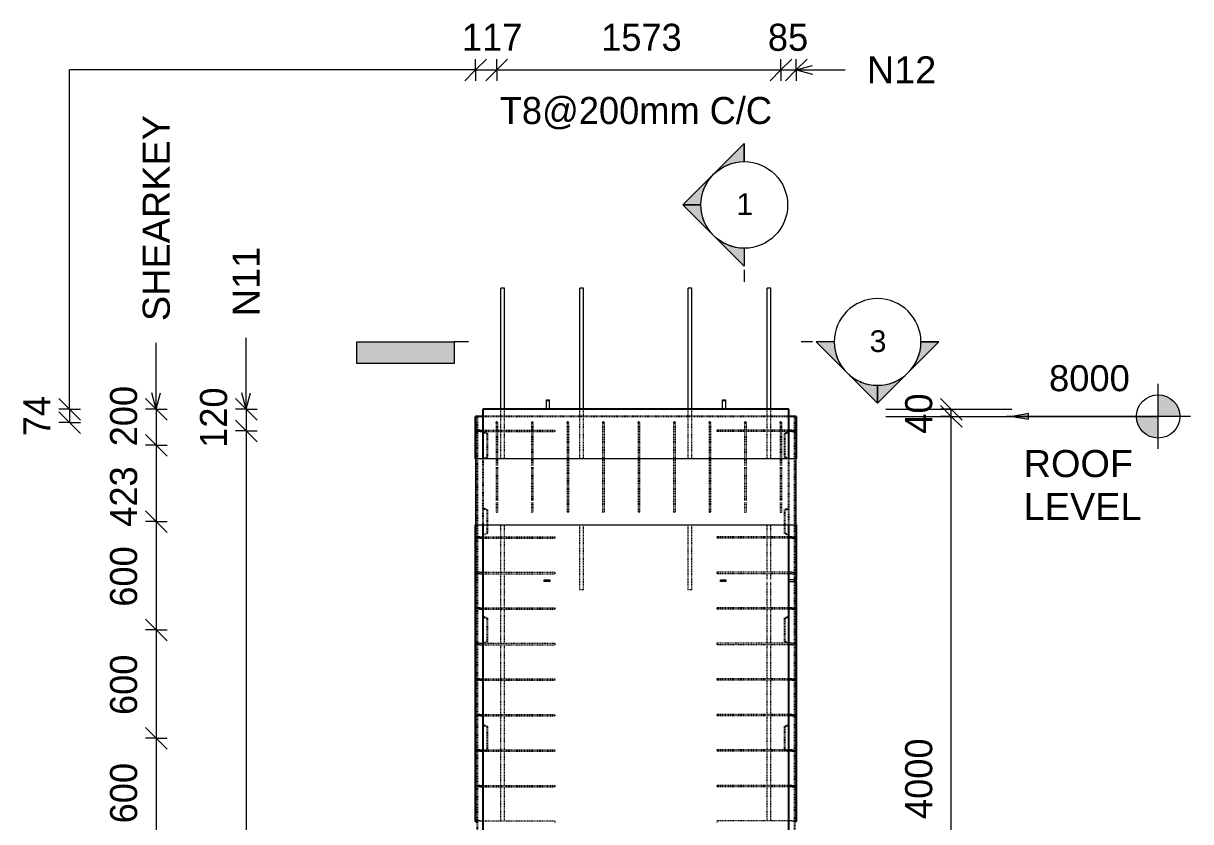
# Model space of a CAD drawing. Header units: millimetres. Extents: x -7053 to 9803, y -2516 to 13195.
# Drawn here: x -3211 to 3253, y 5415 to 9837 of the extents above; entities that cross this region are included whole.
import ezdxf

# ---------------------------------------------------------------- set-up
doc = ezdxf.new("R2010")
doc.units = ezdxf.units.MM
doc.linetypes.add('Dash', pattern=[6.36, 3.18, -3.18])
doc.linetypes.add('Overhead', pattern=[3.97, 2.38, -1.59])
for name, color, linetype, lineweight in [('A-ANNO-DIMS', 211, 'Continuous', 9), ('A-ANNO-DIMS-60', 211, 'Continuous', 9), ('A-DETL-MBND', 5, 'Continuous', 18), ('A-FLOR-OVHD', 1, 'Overhead', 18), ('A-GENM', 13, 'Continuous', 18), ('A-WALL', 113, 'Continuous', 25), ('A-WALL-HDLN', 110, 'Dash', 25), ('G-ANNO-DIMS', 111, 'Continuous', 9), ('G-ANNO-SYMB', 111, 'Continuous', 9), ('G-ANNO-TEXT', 231, 'Continuous', 9), ('S-BEAM', 12, 'Continuous', 18), ('S-RBAR', 171, 'Continuous', 18)]:
    doc.layers.add(name, color=color, linetype=linetype, lineweight=lineweight)
doc.styles.add('Arial', font='arial.ttf', dxfattribs={"height": 120})
doc.styles.add('Arial_1', font='arial.ttf', dxfattribs={"height": 150})
doc.styles.add('Arial_2', font='arial.ttf', dxfattribs={"height": 144})
doc.styles.add('Nirmala UI Semilight', font='NirmalaS.ttf', dxfattribs={"height": 150})
doc.dimstyles.new('Arrow_Filled_-_2_5_NI_UI', dxfattribs={"dimscale": 304.8, "dimtxt": 157.104592, "dimasz": 0.393701, "dimexe": 0.19685, "dimexo": 0.0625, "dimgap": 0.19685, "dimtad": 1, "dimdec": 4, "dimzin": 0, "dimdsep": 46, "dimtxsty": 'Nirmala UI Semilight', "dimblk1": 'OBLIQUE', "dimblk2": 'OBLIQUE', "dimsah": 1, "dimcen": 0.09, "dimazin": 0, "dimtfac": 1, "dimtdec": 4, "dimtix": 1, "dimtmove": 0, "dimatfit": 3, "dimfxl": 0.19685, "dimfxlon": 1, "dimtvp": 1, "dimtolj": 1, "dimtzin": 0, "dimarcsym": 2})
doc.dimstyles.new('Arrow_Filled_-_2_5_NI_UI_1', dxfattribs={"dimscale": 304.8, "dimtxt": 157.104592, "dimasz": 0.393701, "dimexe": 0.19685, "dimexo": 0.0625, "dimgap": 0.19685, "dimtad": 1, "dimdec": 4, "dimzin": 0, "dimdsep": 46, "dimtxsty": 'Nirmala UI Semilight', "dimblk1": 'OBLIQUE', "dimblk2": 'OBLIQUE', "dimsah": 1, "dimcen": 0.09, "dimazin": 0, "dimtfac": 1, "dimtdec": 4, "dimtix": 1, "dimtmove": 2, "dimatfit": 3, "dimfxl": 0.19685, "dimfxlon": 1, "dimtvp": 1, "dimtolj": 1, "dimtzin": 0, "dimarcsym": 2})

# ---------------------------------------------------------------- blocks, each defined once
blk = doc.blocks.new('RR spread anchor face based - RR-SA-2_5-150-1726819-Elevation Front')
at = {"layer": 'A-GENM'}
for p, q in [((-326.2, 6755), (-323.7, 6755)), ((-326.2, 6745), (-326.2, 6755)), ((-323.7, 6745), (-326.2, 6745)), ((-323.7, 6755), (-298.7, 6755)), ((-323.7, 6755), (-323.7, 6745)), ((-298.7, 6745), (-323.7, 6745)), ((-298.7, 6755), (-296.2, 6755)), ((-298.7, 6755), (-298.7, 6745)), ((-296.2, 6745), (-298.7, 6745)), ((-296.2, 6755), (-296.2, 6745))]:
    blk.add_line(p, q, dxfattribs=at)
blk = doc.blocks.new('RR spread anchor face based - RR-SA-4_0-320-1726835-Elevation Front')
at = {"layer": 'A-GENM'}
for p, q in [((1028.8, 6756), (1063.8, 6756)), ((1063.8, 6744), (1028.8, 6744)), ((1063.8, 6756), (1068.8, 6756)), ((1063.8, 6744), (1063.8, 6756)), ((1068.8, 6744), (1063.8, 6744)), ((1068.8, 6756), (1068.8, 6744))]:
    blk.add_line(p, q, dxfattribs=at)
blk = doc.blocks.new('RR spread anchor face based - RR-SA-7_5-260-1726841-Elevation Front')
at = {"layer": 'A-GENM'}
for p, q in [((-314.2, 7746.6), (-314.2, 7751.6)), ((-314.2, 7751.6), (-298.2, 7751.6)), ((-314.2, 7700), (-314.2, 7746.6)), ((-298.2, 7746.6), (-314.2, 7746.6)), ((-298.2, 7751.6), (-298.2, 7746.6)), ((-298.2, 7746.6), (-298.2, 7700))]:
    blk.add_line(p, q, dxfattribs=at)
blk = doc.blocks.new('Detail View - M_Section Head - Filled SHOP DWG-1002450-Elevation Front')
at = {"layer": 'G-ANNO-SYMB'}
h = blk.add_hatch(color=256, dxfattribs=at)
edge = h.paths.add_edge_path()
edge.add_line((1179.9, -387.6), (1279.3, -387.6))
edge.add_arc((1519.3, -387.6), 240, 180, 225)
edge.add_line((1349.6, -557.4), (1179.9, -387.6))
h = blk.add_hatch(color=256, dxfattribs=at)
edge = h.paths.add_edge_path()
edge.add_line((1858.7, -387.6), (1689, -557.4))
edge.add_arc((1519.3, -387.6), 240, 315, 360)
edge.add_line((1759.3, -387.6), (1858.7, -387.6))
h = blk.add_hatch(color=256, dxfattribs=at)
edge = h.paths.add_edge_path()
edge.add_line((1519.3, -727.1), (1349.6, -557.4))
edge.add_arc((1519.3, -387.6), 240, 225, 270)
edge.add_line((1519.3, -627.6), (1519.3, -727.1))
h = blk.add_hatch(color=256, dxfattribs=at)
edge = h.paths.add_edge_path()
edge.add_line((1519.3, -727.1), (1519.3, -627.6))
edge.add_arc((1519.3, -387.6), 240, 270, 315)
edge.add_line((1689, -557.4), (1519.3, -727.1))
for p, q in [((1519.3, -727.1), (1179.9, -387.6)), ((1279.3, -387.6), (1179.9, -387.6)), ((1179.9, -387.6), (1349.6, -557.4)), ((1279.3, -387.6), (1179.9, -387.6)), ((1519.3, -727.1), (1858.7, -387.6)), ((1689, -557.4), (1858.7, -387.6)), ((1759.3, -387.6), (1858.7, -387.6)), ((1858.7, -387.6), (1759.3, -387.6)), ((1349.6, -557.4), (1519.3, -727.1)), ((1519.3, -727.1), (1689, -557.4)), ((1519.3, -627.6), (1519.3, -727.1)), ((1519.3, -727.1), (1519.3, -627.6))]:
    blk.add_line(p, q, dxfattribs=at)
for start, end in [(360, 180), (180, 360), (180, 225), (315, 0), (225, 270), (270, 315)]:
    blk.add_arc((1519.3, -387.6), 240, start, end, dxfattribs=at)
blk = doc.blocks.new('DIMBLOCK1-Elevation Front')
at = {"layer": 'A-ANNO-DIMS-60'}
for p, q in [((-706.2, 9579.3), (-646.2, 9639.3)), ((-706.2, 9579.3), (-706.2, 9639.3)), ((-589.3, 9579.3), (-529.3, 9639.3)), ((-589.3, 9579.3), (-589.3, 9639.3)), ((-706.2, 9579.3), (-766.2, 9519.3)), ((-706.2, 9579.3), (-589.3, 9579.3)), ((-706.2, 9579.3), (-706.2, 9519.3)), ((-589.3, 9579.3), (-649.3, 9519.3)), ((-589.3, 9579.3), (-589.3, 9519.3))]:
    blk.add_line(p, q, dxfattribs=at)
at = {"layer": 'A-ANNO-DIMS-60', "color": 0, "insert": (-782, 9835), "char_height": 150, "width": 322.207, "attachment_point": 1, "line_spacing_factor": 1.142579, "style": 'Nirmala UI Semilight'}
blk.add_mtext('117', dxfattribs=at)
blk = doc.blocks.new('_Oblique')
at = {"color": 0, "linetype": 'ByBlock', "lineweight": -2}
blk.add_line((-0.5, -0.5), (0.5, 0.5), dxfattribs=at)
blk = doc.blocks.new('DIMBLOCK2-Elevation Front')
at = {"layer": 'A-ANNO-DIMS-60'}
for p, q in [((-589.3, 9579.3), (-529.3, 9639.3)), ((-589.3, 9579.3), (-589.3, 9639.3)), ((983.8, 9579.3), (1043.8, 9639.3)), ((983.8, 9579.3), (983.8, 9639.3)), ((-589.3, 9579.3), (-649.3, 9519.3)), ((-589.3, 9579.3), (983.8, 9579.3)), ((-589.3, 9579.3), (-589.3, 9519.3)), ((983.8, 9579.3), (923.8, 9519.3)), ((983.8, 9579.3), (983.8, 9519.3))]:
    blk.add_line(p, q, dxfattribs=at)
at = {"layer": 'A-ANNO-DIMS-60', "color": 0, "char_height": 150, "attachment_point": 1, "line_spacing_factor": 1.142579, "style": 'Nirmala UI Semilight'}
for s, insert, width in [('1573', (-11.2, 9835), 500.45), ('T8@200mm C/C', (-572.5, 9429.4), 1847.55)]:
    blk.add_mtext(s, dxfattribs=dict(at, insert=insert, width=width))
blk = doc.blocks.new('DIMBLOCK3-Elevation Front')
at = {"layer": 'A-ANNO-DIMS-60'}
for p, q in [((983.8, 9579.3), (1043.8, 9639.3)), ((983.8, 9579.3), (983.8, 9639.3)), ((1068.8, 9579.3), (1128.8, 9639.3)), ((1068.8, 9579.3), (1068.8, 9639.3)), ((983.8, 9579.3), (923.8, 9519.3)), ((983.8, 9579.3), (1068.8, 9579.3)), ((983.8, 9579.3), (983.8, 9519.3)), ((1068.8, 9579.3), (1008.8, 9519.3)), ((1068.8, 9579.3), (1068.8, 9519.3))]:
    blk.add_line(p, q, dxfattribs=at)
at = {"layer": 'A-ANNO-DIMS-60', "color": 0, "insert": (912, 9835), "char_height": 150, "width": 274.219, "attachment_point": 1, "line_spacing_factor": 1.142579, "style": 'Nirmala UI Semilight'}
blk.add_mtext('85', dxfattribs=at)
blk = doc.blocks.new('DIMBLOCK11-Elevation Front')
at = {"layer": 'A-ANNO-DIMS-60'}
for p, q in [((-2954.9, 7700), (-3014.9, 7760)), ((-2954.9, 7700), (-3014.9, 7700)), ((-2954.9, 7700), (-2954.9, 7626)), ((-2954.9, 7700), (-2894.9, 7640)), ((-2954.9, 7700), (-2894.9, 7700)), ((-2954.9, 7626), (-3014.9, 7686)), ((-2954.9, 7626), (-3014.9, 7626)), ((-2954.9, 7626), (-2894.9, 7566)), ((-2954.9, 7626), (-2894.9, 7626))]:
    blk.add_line(p, q, dxfattribs=at)
at = {"layer": 'A-ANNO-DIMS-60', "color": 0, "insert": (-3210.6, 7550.2), "char_height": 150, "width": 270.791, "attachment_point": 1, "rotation": 90, "line_spacing_factor": 1.142579, "style": 'Nirmala UI Semilight'}
blk.add_mtext('74', dxfattribs=at)
blk = doc.blocks.new('DIMBLOCK18-Elevation Front')
at = {"layer": 'A-ANNO-DIMS-60'}
for p, q in [((-1976.7, 7700), (-2036.7, 7760)), ((-1976.7, 7700), (-2036.7, 7700)), ((-1976.7, 7700), (-1976.7, 7580)), ((-1976.7, 7700), (-1916.7, 7640)), ((-1976.7, 7700), (-1916.7, 7700)), ((-1976.7, 7580), (-2036.7, 7640)), ((-1976.7, 7580), (-2036.7, 7580)), ((-1976.7, 7580), (-1916.7, 7520)), ((-1976.7, 7580), (-1916.7, 7580))]:
    blk.add_line(p, q, dxfattribs=at)
at = {"layer": 'A-ANNO-DIMS-60', "color": 0, "insert": (-2232.4, 7485.8), "char_height": 150, "width": 370.196, "attachment_point": 1, "rotation": 90, "line_spacing_factor": 1.142579, "style": 'Nirmala UI Semilight'}
blk.add_mtext('120', dxfattribs=at)
blk = doc.blocks.new('DIMBLOCK19-Elevation Front')
at = {"layer": 'A-ANNO-DIMS-60'}
for p, q in [((-1976.7, 7580), (-2036.7, 7640)), ((-1976.7, 7580), (-2036.7, 7580)), ((-1976.7, 7580), (-1976.7, -1275)), ((-1976.7, 7580), (-1916.7, 7520)), ((-1976.7, 7580), (-1916.7, 7580)), ((-1976.7, -1275), (-2036.7, -1215)), ((-1976.7, -1275), (-2036.7, -1275)), ((-1976.7, -1275), (-1916.7, -1335)), ((-1976.7, -1275), (-1916.7, -1275))]:
    blk.add_line(p, q, dxfattribs=at)
at = {"layer": 'A-ANNO-DIMS-60', "color": 0, "insert": (-2232.4, 2382.7), "char_height": 150, "width": 1847.55, "attachment_point": 1, "rotation": 90, "line_spacing_factor": 1.142579, "style": 'Nirmala UI Semilight'}
blk.add_mtext('T8@200mm C/C', dxfattribs=at)
blk = doc.blocks.new('DIMBLOCK21-Elevation Front')
at = {"layer": 'A-ANNO-DIMS-60'}
for p, q in [((-2474.9, 7700), (-2534.9, 7760)), ((-2474.9, 7700), (-2534.9, 7700)), ((-2474.9, 7700), (-2474.9, 7500)), ((-2474.9, 7700), (-2414.9, 7640)), ((-2474.9, 7700), (-2414.9, 7700)), ((-2474.9, 7500), (-2534.9, 7560)), ((-2474.9, 7500), (-2534.9, 7500)), ((-2474.9, 7500), (-2414.9, 7440)), ((-2474.9, 7500), (-2414.9, 7500))]:
    blk.add_line(p, q, dxfattribs=at)
at = {"layer": 'A-ANNO-DIMS-60', "color": 0, "insert": (-2730.6, 7494.4), "char_height": 150, "width": 411.328, "attachment_point": 1, "rotation": 90, "line_spacing_factor": 1.142579, "style": 'Nirmala UI Semilight'}
blk.add_mtext('200', dxfattribs=at)
blk = doc.blocks.new('DIMBLOCK22-Elevation Front')
at = {"layer": 'A-ANNO-DIMS-60'}
for p, q in [((-2474.9, 7500), (-2534.9, 7560)), ((-2474.9, 7500), (-2534.9, 7500)), ((-2474.9, 7500), (-2474.9, 7077.5)), ((-2474.9, 7500), (-2414.9, 7440)), ((-2474.9, 7500), (-2414.9, 7500)), ((-2474.9, 7077.5), (-2534.9, 7137.5)), ((-2474.9, 7077.5), (-2534.9, 7077.5)), ((-2474.9, 7077.5), (-2414.9, 7017.5)), ((-2474.9, 7077.5), (-2414.9, 7077.5))]:
    blk.add_line(p, q, dxfattribs=at)
at = {"layer": 'A-ANNO-DIMS-60', "color": 0, "insert": (-2730.6, 7048.9), "char_height": 150, "width": 414.756, "attachment_point": 1, "rotation": 90, "line_spacing_factor": 1.142579, "style": 'Nirmala UI Semilight'}
blk.add_mtext('423', dxfattribs=at)
blk = doc.blocks.new('DIMBLOCK23-Elevation Front')
at = {"layer": 'A-ANNO-DIMS-60'}
for p, q in [((-2474.9, 7077.5), (-2534.9, 7137.5)), ((-2474.9, 7077.5), (-2534.9, 7077.5)), ((-2474.9, 7077.5), (-2474.9, 6477.5)), ((-2474.9, 7077.5), (-2414.9, 7017.5)), ((-2474.9, 7077.5), (-2414.9, 7077.5)), ((-2474.9, 6477.5), (-2534.9, 6537.5)), ((-2474.9, 6477.5), (-2534.9, 6477.5)), ((-2474.9, 6477.5), (-2414.9, 6417.5)), ((-2474.9, 6477.5), (-2414.9, 6477.5))]:
    blk.add_line(p, q, dxfattribs=at)
at = {"layer": 'A-ANNO-DIMS-60', "color": 0, "insert": (-2730.6, 6606.1), "char_height": 150, "width": 411.328, "attachment_point": 1, "rotation": 90, "line_spacing_factor": 1.142579, "style": 'Nirmala UI Semilight'}
blk.add_mtext('600', dxfattribs=at)
blk = doc.blocks.new('DIMBLOCK24-Elevation Front')
at = {"layer": 'A-ANNO-DIMS-60'}
for p, q in [((-2474.9, 6477.5), (-2534.9, 6537.5)), ((-2474.9, 6477.5), (-2534.9, 6477.5)), ((-2474.9, 6477.5), (-2474.9, 5877.5)), ((-2474.9, 6477.5), (-2414.9, 6417.5)), ((-2474.9, 6477.5), (-2414.9, 6477.5)), ((-2474.9, 5877.5), (-2534.9, 5937.5)), ((-2474.9, 5877.5), (-2534.9, 5877.5)), ((-2474.9, 5877.5), (-2414.9, 5817.5)), ((-2474.9, 5877.5), (-2414.9, 5877.5))]:
    blk.add_line(p, q, dxfattribs=at)
at = {"layer": 'A-ANNO-DIMS-60', "color": 0, "insert": (-2730.6, 6006.1), "char_height": 150, "width": 411.328, "attachment_point": 1, "rotation": 90, "line_spacing_factor": 1.142579, "style": 'Nirmala UI Semilight'}
blk.add_mtext('600', dxfattribs=at)
blk = doc.blocks.new('DIMBLOCK25-Elevation Front')
at = {"layer": 'A-ANNO-DIMS-60'}
for p, q in [((-2474.9, 5877.5), (-2534.9, 5937.5)), ((-2474.9, 5877.5), (-2534.9, 5877.5)), ((-2474.9, 5877.5), (-2474.9, 5277.5)), ((-2474.9, 5877.5), (-2414.9, 5817.5)), ((-2474.9, 5877.5), (-2414.9, 5877.5)), ((-2474.9, 5277.5), (-2534.9, 5337.5)), ((-2474.9, 5277.5), (-2534.9, 5277.5)), ((-2474.9, 5277.5), (-2414.9, 5217.5)), ((-2474.9, 5277.5), (-2414.9, 5277.5))]:
    blk.add_line(p, q, dxfattribs=at)
at = {"layer": 'A-ANNO-DIMS-60', "color": 0, "insert": (-2730.6, 5406.1), "char_height": 150, "width": 411.328, "attachment_point": 1, "rotation": 90, "line_spacing_factor": 1.142579, "style": 'Nirmala UI Semilight'}
blk.add_mtext('600', dxfattribs=at)
blk = doc.blocks.new('DIMBLOCK81-Elevation Front')
at = {"layer": 'A-ANNO-DIMS-60'}
for p, q in [((1927.7, 7660), (1867.7, 7720)), ((1927.7, 7660), (1867.7, 7660)), ((1927.7, 3660), (1927.7, 7660)), ((1927.7, 7660), (1987.7, 7600)), ((1927.7, 7660), (1987.7, 7660)), ((1927.7, 3660), (1867.7, 3720)), ((1927.7, 3660), (1867.7, 3660)), ((1927.7, 3660), (1987.7, 3600)), ((1927.7, 3660), (1987.7, 3660))]:
    blk.add_line(p, q, dxfattribs=at)
at = {"layer": 'A-ANNO-DIMS-60', "color": 0, "insert": (1672, 5430.1), "char_height": 150, "width": 551.866, "attachment_point": 1, "rotation": 90, "line_spacing_factor": 1.142579, "style": 'Nirmala UI Semilight'}
blk.add_mtext('4000', dxfattribs=at)
blk = doc.blocks.new('DIMBLOCK82-Elevation Front')
at = {"layer": 'A-ANNO-DIMS-60'}
for p, q in [((1927.7, 7700), (1867.7, 7760)), ((1927.7, 7660), (1867.7, 7720)), ((1927.7, 7700), (1867.7, 7700)), ((1927.7, 7660), (1927.7, 7700)), ((1927.7, 7700), (1987.7, 7640)), ((1927.7, 7700), (1987.7, 7700)), ((1927.7, 7660), (1867.7, 7660)), ((1927.7, 7660), (1987.7, 7600)), ((1927.7, 7660), (1987.7, 7660))]:
    blk.add_line(p, q, dxfattribs=at)
at = {"layer": 'A-ANNO-DIMS-60', "color": 0, "insert": (1672, 7564.3), "char_height": 150, "width": 277.647, "attachment_point": 1, "rotation": 90, "line_spacing_factor": 1.142579, "style": 'Nirmala UI Semilight'}
blk.add_mtext('40', dxfattribs=at)
blk = doc.blocks.new('Spot Elevations - M_Spot Elevation - Target Filled-10609-Elevation Front')
at = {"layer": 'G-ANNO-DIMS'}
h = blk.add_hatch(color=256, dxfattribs=at)
edge = h.paths.add_edge_path()
edge.add_line((2998.6, -1540), (3118.6, -1540))
edge.add_arc((2998.6, -1540), 120, 0, 90)
edge.add_line((2998.6, -1420), (2998.6, -1540))
h = blk.add_hatch(color=256, dxfattribs=at)
edge = h.paths.add_edge_path()
edge.add_line((2998.6, -1540), (2878.6, -1540))
edge.add_arc((2998.6, -1540), 120, 180, 270)
edge.add_line((2998.6, -1660), (2998.6, -1540))
for p, q in [((2998.6, -1720), (2998.6, -1360)), ((3178.6, -1540), (2158.6, -1540))]:
    blk.add_line(p, q, dxfattribs=at)
blk.add_circle((2998.6, -1540), 120, dxfattribs=at)
blk = doc.blocks.new('Detail View - M_Section Tail - Filled Horizontal-14034-Elevation Front')
at = {"layer": 'G-ANNO-SYMB'}
blk.add_hatch(color=256, dxfattribs=at).paths.add_polyline_path([(-824.4, -507.6), (-824.4, -387.6), (-1364.4, -387.6), (-1364.4, -507.6)])
for p, q in [((-1364.4, -507.6), (-1364.4, -387.6)), ((-1364.4, -387.6), (-824.4, -387.6)), ((-824.4, -387.6), (-824.4, -507.6)), ((-824.4, -507.6), (-1364.4, -507.6))]:
    blk.add_line(p, q, dxfattribs=at)

msp = doc.modelspace()

# ---------------------------------------------------------------- hatches: boundary and pattern name
at = {"layer": 'G-ANNO-DIMS'}
msp.add_hatch(color=256, dxfattribs=at).paths.add_polyline_path([(2265.28396, 7660), (2355.28396, 7644.13057), (2355.28396, 7675.86943)])
at = {"layer": 'S-RBAR'}
h = msp.add_hatch(color=256, dxfattribs=at)
edge = h.paths.add_edge_path()
edge.add_arc((-589.25946, 7626), 4, 0, 360)
for points in [[(-589.25946, 7622), (-585.25946, 7626), (-589.25946, 7630), (-593.25946, 7626)], [(-392.62654, 7622), (-388.62654, 7626), (-392.62654, 7630), (-396.62654, 7626)], [(-195.99363, 7622), (-191.99363, 7626), (-195.99363, 7630), (-199.99363, 7626)], [(0.63928, 7622), (4.63928, 7626), (0.63928, 7630), (-3.36072, 7626)], [(197.27219, 7622), (201.27219, 7626), (197.27219, 7630), (193.27219, 7626)], [(393.9051, 7622), (397.9051, 7626), (393.9051, 7630), (389.9051, 7626)], [(590.53801, 7622), (594.53801, 7626), (590.53801, 7630), (586.53801, 7626)], [(787.17092, 7622), (791.17092, 7626), (787.17092, 7630), (783.17092, 7626)], [(983.80383, 7622), (987.80383, 7626), (983.80383, 7630), (979.80383, 7626)]]:
    msp.add_hatch(color=256, dxfattribs=at).paths.add_polyline_path(points)
h = msp.add_hatch(color=256, dxfattribs=at)
edge = h.paths.add_edge_path()
edge.add_arc((-392.62654, 7626), 4, 0, 360)
h = msp.add_hatch(color=256, dxfattribs=at)
edge = h.paths.add_edge_path()
edge.add_arc((-195.99363, 7626), 4, 0, 360)
h = msp.add_hatch(color=256, dxfattribs=at)
edge = h.paths.add_edge_path()
edge.add_arc((0.63928, 7626), 4, 0, 360)
h = msp.add_hatch(color=256, dxfattribs=at)
edge = h.paths.add_edge_path()
edge.add_arc((197.27219, 7626), 4, 0, 360)
h = msp.add_hatch(color=256, dxfattribs=at)
edge = h.paths.add_edge_path()
edge.add_arc((393.9051, 7626), 4, 0, 360)
h = msp.add_hatch(color=256, dxfattribs=at)
edge = h.paths.add_edge_path()
edge.add_arc((590.53801, 7626), 4, 0, 360)
h = msp.add_hatch(color=256, dxfattribs=at)
edge = h.paths.add_edge_path()
edge.add_arc((787.17092, 7626), 4, 0, 360)
h = msp.add_hatch(color=256, dxfattribs=at)
edge = h.paths.add_edge_path()
edge.add_arc((983.80383, 7626), 4, 0, 360)

# ---------------------------------------------------------------- linework, layer by layer
at = {"layer": 'A-DETL-MBND'}
for p in [(-2954.86342, 7700), (-706.19617, 9579.33105)]:
    msp.add_line(p, (-2954.86342, 9579.33105), dxfattribs=at)
at = {"layer": 'A-FLOR-OVHD'}
for p, q in [((1565.28396, 7700), (2265.28396, 7700)), ((1565.28396, 7660), (2265.28396, 7660))]:
    msp.add_line(p, q, dxfattribs=at)
at = {"layer": 'A-WALL'}
for p, q in [((1028.80383, 7700), (-666.19617, 7700)), ((-666.19617, 7700), (-666.19617, 7425)), ((1028.80383, 7425), (1028.80383, 7700)), ((-706.19617, 7580.38007), (-706.19617, 7660)), ((-666.19617, 7660), (-706.19617, 7660)), ((1068.80383, 7660), (1028.80383, 7660)), ((1068.80383, 7660), (1068.80383, 7580.38007)), ((-706.19617, 7425), (-706.19617, 7579.61993)), ((1068.80383, 7579.61993), (1068.80383, 7425)), ((-706.19617, 6990.04674), (-706.19617, 7060)), ((-666.19617, 7060), (-666.19617, -1395)), ((1028.80383, -1395), (1028.80383, 7060)), ((1068.80383, 7060), (1068.80383, 6990.04674)), ((-706.19617, 6793.26896), (-706.19617, 6989.28659)), ((1068.80383, 6989.28659), (1068.80383, 6793.26896)), ((-706.19617, 6596.49118), (-706.19617, 6792.50882)), ((1068.80383, 6792.50882), (1068.80383, 6756)), ((1068.80383, 6744), (1068.80383, 6596.49118)), ((-706.19617, 6399.71341), (-706.19617, 6595.73104)), ((1068.80383, 6595.73104), (1068.80383, 6399.71341)), ((-706.19617, 6202.93563), (-706.19617, 6398.95326)), ((1068.80383, 6398.95326), (1068.80383, 6202.93563)), ((-706.19617, 6006.15785), (-706.19617, 6202.17548)), ((1068.80383, 6202.17548), (1068.80383, 6006.15785)), ((-706.19617, 5809.38007), (-706.19617, 6005.39771)), ((1068.80383, 6005.39771), (1068.80383, 5809.38007)), ((-706.19617, 5612.60229), (-706.19617, 5808.61993)), ((1068.80383, 5808.61993), (1068.80383, 5612.60229)), ((-706.19617, 5415.82452), (-706.19617, 5611.84215)), ((1068.80383, 5611.84215), (1068.80383, 5415.82452))]:
    msp.add_line(p, q, dxfattribs=at)
at = {"layer": 'A-WALL-HDLN'}
for p, q in [((-696.19359, 3690), (-696.19359, 7660)), ((1028.80383, 7660), (-666.19617, 7660)), ((1058.80125, 7660), (1058.80125, 3690)), ((-666.19617, 7575), (-641.19617, 7565)), ((-641.19617, 7435), (-641.19617, 7565)), ((1003.80383, 7565), (1028.80383, 7575)), ((1003.80383, 7565), (1003.80383, 7435)), ((-641.19617, 7435), (-666.07215, 7425.04961)), ((1028.67981, 7425.04961), (1003.80383, 7435)), ((-666.19617, 7424.95039), (-666.19617, 7060.04961)), ((1028.80383, 7060.04961), (1028.80383, 7424.95039)), ((-666.19617, 7152.5), (-641.19617, 7142.5)), ((-641.19617, 7012.5), (-641.19617, 7142.5)), ((1003.80383, 7142.5), (1028.80383, 7152.5)), ((1003.80383, 7142.5), (1003.80383, 7012.5)), ((-641.19617, 7012.5), (-666.19617, 7002.5)), ((1028.80383, 7002.5), (1003.80383, 7012.5)), ((-666.19617, 6552.5), (-641.19617, 6542.5)), ((-641.19617, 6412.5), (-641.19617, 6542.5)), ((1003.80383, 6542.5), (1028.80383, 6552.5)), ((1003.80383, 6542.5), (1003.80383, 6412.5)), ((-641.19617, 6412.5), (-666.19617, 6402.5)), ((1028.80383, 6402.5), (1003.80383, 6412.5)), ((-666.19617, 5952.5), (-641.19617, 5942.5)), ((1003.80383, 5942.5), (1028.80383, 5952.5)), ((-641.19617, 5812.5), (-641.19617, 5942.5)), ((1003.80383, 5942.5), (1003.80383, 5812.5)), ((-641.19617, 5812.5), (-666.19617, 5802.5)), ((1028.80383, 5802.5), (1003.80383, 5812.5))]:
    msp.add_line(p, q, dxfattribs=at)
at = {"layer": 'G-ANNO-DIMS'}
for p, q in [((2355.28396, 7675.86943), (2265.28396, 7660)), ((2265.28396, 7660), (2355.28396, 7644.13057)), ((2265.28396, 7660), (2849.1471, 7660)), ((2355.28396, 7644.13057), (2355.28396, 7675.86943)), ((2849.1471, 7660), (3072.99241, 7660))]:
    msp.add_line(p, q, dxfattribs=at)
at = {"layer": 'G-ANNO-SYMB'}
for p, q in [((781.19983, 8471.41749), (781.19983, 8405.45376)), ((-745.2759, 8072.3516), (-824.39416, 8072.3516)), ((1159.28886, 8072.3516), (1096.5183, 8072.3516))]:
    msp.add_line(p, q, dxfattribs=at)
at = {"layer": 'G-ANNO-TEXT', "color": 7}
for p, q in [((1068.89243, 9579.4679), (1158.89243, 9603.58332)), ((1068.89243, 9579.4679), (1158.89243, 9555.35247)), ((1068.89243, 9579.4679), (1340.13652, 9579.4679)), ((-1977.28002, 7699.917), (-1977.28002, 8094.60022)), ((-2474.78888, 7699.98015), (-2474.78888, 8068.07394)), ((-2474.78888, 7699.98015), (-2498.9043, 7789.98015)), ((-2474.78888, 7699.98015), (-2450.67345, 7789.98015)), ((-1977.28002, 7699.917), (-2001.39545, 7789.917)), ((-1977.28002, 7699.917), (-1953.16459, 7789.917))]:
    msp.add_line(p, q, dxfattribs=at)
at = {"layer": 'S-BEAM'}
for p, q in [((1068.80383, 7425), (-706.19617, 7425)), ((-706.19617, 7425), (-706.19617, 7060)), ((1068.80383, 7060), (1068.80383, 7425)), ((-706.19617, 7060), (1068.80383, 7060))]:
    msp.add_line(p, q, dxfattribs=at)
at = {"layer": 'S-RBAR'}
for p, q in [((-546.19617, 8370), (-566.19617, 8370)), ((-566.19617, 7700), (-566.19617, 8370)), ((-546.19617, 7700), (-546.19617, 8370)), ((-108.69617, 8370), (-128.69617, 8370)), ((-128.69617, 7700), (-128.69617, 8370)), ((-108.69617, 7700), (-108.69617, 8370)), ((491.30383, 8370), (471.30383, 8370)), ((471.30383, 7700), (471.30383, 8370)), ((491.30383, 7700), (491.30383, 8370)), ((928.80383, 8370), (908.80383, 8370)), ((908.80383, 7700), (908.80383, 8370)), ((928.80383, 7700), (928.80383, 8370)), ((-589.25946, 7630), (-593.25946, 7626)), ((-585.25946, 7626), (-589.25946, 7630)), ((-392.62654, 7630), (-396.62654, 7626)), ((-388.62654, 7626), (-392.62654, 7630)), ((-195.99363, 7630), (-199.99363, 7626)), ((-191.99363, 7626), (-195.99363, 7630)), ((0.63928, 7630), (-3.36072, 7626)), ((4.63928, 7626), (0.63928, 7630)), ((197.27219, 7630), (193.27219, 7626)), ((201.27219, 7626), (197.27219, 7630)), ((393.9051, 7630), (389.9051, 7626)), ((397.9051, 7626), (393.9051, 7630)), ((590.53801, 7630), (586.53801, 7626)), ((594.53801, 7626), (590.53801, 7630)), ((787.17092, 7630), (783.17092, 7626)), ((791.17092, 7626), (787.17092, 7630)), ((983.80383, 7630), (979.80383, 7626)), ((987.80383, 7626), (983.80383, 7630)), ((-682.19617, 7584), (-702.19617, 7584)), ((-682.19617, 7576), (-702.19617, 7576)), ((-682.19617, 7584), (-666.19617, 7584)), ((-682.19617, 7576), (-666.19617, 7576)), ((-593.25946, 7626), (-589.25946, 7622)), ((-589.25946, 7622), (-585.25946, 7626)), ((-396.62654, 7626), (-392.62654, 7622)), ((-392.62654, 7622), (-388.62654, 7626)), ((-199.99363, 7626), (-195.99363, 7622)), ((-195.99363, 7622), (-191.99363, 7626)), ((-3.36072, 7626), (0.63928, 7622)), ((0.63928, 7622), (4.63928, 7626)), ((193.27219, 7626), (197.27219, 7622)), ((197.27219, 7622), (201.27219, 7626)), ((389.9051, 7626), (393.9051, 7622)), ((393.9051, 7622), (397.9051, 7626)), ((586.53801, 7626), (590.53801, 7622)), ((590.53801, 7622), (594.53801, 7626)), ((783.17092, 7626), (787.17092, 7622)), ((787.17092, 7622), (791.17092, 7626)), ((979.80383, 7626), (983.80383, 7622)), ((983.80383, 7622), (987.80383, 7626)), ((1044.80383, 7584), (1028.80383, 7584)), ((1044.80383, 7576), (1028.80383, 7576)), ((1044.80383, 7584), (1064.80383, 7584)), ((1044.80383, 7576), (1064.80383, 7576)), ((-682.19617, 6993.66667), (-702.19617, 6993.66667)), ((-682.19617, 6985.66667), (-702.19617, 6985.66667)), ((-682.19617, 6993.66667), (-666.19617, 6993.66667)), ((-682.19617, 6985.66667), (-666.19617, 6985.66667)), ((1044.80383, 6993.66667), (1028.80383, 6993.66667)), ((1044.80383, 6985.66667), (1028.80383, 6985.66667)), ((1044.80383, 6993.66667), (1064.80383, 6993.66667)), ((1044.80383, 6985.66667), (1064.80383, 6985.66667)), ((-682.19617, 6796.88889), (-702.19617, 6796.88889)), ((-682.19617, 6788.88889), (-702.19617, 6788.88889)), ((-682.19617, 6796.88889), (-666.19617, 6796.88889)), ((-682.19617, 6788.88889), (-666.19617, 6788.88889)), ((1044.80383, 6796.88889), (1028.80383, 6796.88889)), ((1044.80383, 6788.88889), (1028.80383, 6788.88889)), ((1044.80383, 6796.88889), (1064.80383, 6796.88889)), ((1044.80383, 6788.88889), (1064.80383, 6788.88889)), ((-682.19617, 6600.11111), (-702.19617, 6600.11111)), ((-682.19617, 6600.11111), (-666.19617, 6600.11111)), ((1044.80383, 6600.11111), (1028.80383, 6600.11111)), ((1044.80383, 6600.11111), (1064.80383, 6600.11111)), ((-682.19617, 6592.11111), (-702.19617, 6592.11111)), ((-682.19617, 6592.11111), (-666.19617, 6592.11111)), ((1044.80383, 6592.11111), (1028.80383, 6592.11111)), ((1044.80383, 6592.11111), (1064.80383, 6592.11111)), ((-682.19617, 6403.33333), (-702.19617, 6403.33333)), ((-682.19617, 6403.33333), (-666.19617, 6403.33333)), ((1044.80383, 6403.33333), (1028.80383, 6403.33333)), ((1044.80383, 6403.33333), (1064.80383, 6403.33333)), ((-682.19617, 6395.33333), (-702.19617, 6395.33333)), ((-682.19617, 6395.33333), (-666.19617, 6395.33333)), ((1044.80383, 6395.33333), (1028.80383, 6395.33333)), ((1044.80383, 6395.33333), (1064.80383, 6395.33333)), ((-682.19617, 6206.55556), (-702.19617, 6206.55556)), ((-682.19617, 6206.55556), (-666.19617, 6206.55556)), ((1044.80383, 6206.55556), (1028.80383, 6206.55556)), ((1044.80383, 6206.55556), (1064.80383, 6206.55556)), ((-682.19617, 6198.55556), (-702.19617, 6198.55556)), ((-682.19617, 6198.55556), (-666.19617, 6198.55556)), ((1044.80383, 6198.55556), (1028.80383, 6198.55556)), ((1044.80383, 6198.55556), (1064.80383, 6198.55556)), ((-682.19617, 6009.77778), (-702.19617, 6009.77778)), ((-682.19617, 6001.77778), (-702.19617, 6001.77778)), ((-682.19617, 6009.77778), (-666.19617, 6009.77778)), ((-682.19617, 6001.77778), (-666.19617, 6001.77778)), ((1044.80383, 6009.77778), (1028.80383, 6009.77778)), ((1044.80383, 6001.77778), (1028.80383, 6001.77778)), ((1044.80383, 6009.77778), (1064.80383, 6009.77778)), ((1044.80383, 6001.77778), (1064.80383, 6001.77778)), ((-682.19617, 5813), (-702.19617, 5813)), ((-682.19617, 5805), (-702.19617, 5805)), ((-682.19617, 5813), (-666.19617, 5813)), ((-682.19617, 5805), (-666.19617, 5805)), ((1044.80383, 5813), (1028.80383, 5813)), ((1044.80383, 5805), (1028.80383, 5805)), ((1044.80383, 5813), (1064.80383, 5813)), ((1044.80383, 5805), (1064.80383, 5805)), ((-682.19617, 5616.22222), (-702.19617, 5616.22222)), ((-682.19617, 5608.22222), (-702.19617, 5608.22222)), ((-682.19617, 5616.22222), (-666.19617, 5616.22222)), ((-682.19617, 5608.22222), (-666.19617, 5608.22222)), ((1044.80383, 5616.22222), (1028.80383, 5616.22222)), ((1044.80383, 5608.22222), (1028.80383, 5608.22222)), ((1044.80383, 5616.22222), (1064.80383, 5616.22222)), ((1044.80383, 5608.22222), (1064.80383, 5608.22222)), ((-682.19617, 5419.44444), (-702.19617, 5419.44444)), ((-682.19617, 5419.44444), (-666.19617, 5419.44444)), ((1044.80383, 5419.44444), (1028.80383, 5419.44444)), ((1044.80383, 5419.44444), (1064.80383, 5419.44444))]:
    msp.add_line(p, q, dxfattribs=at)
at = {"layer": 'S-RBAR', "linetype": 'Dash'}
for p, q in [((-566.19617, 7584), (-566.19617, 7699.95039)), ((-546.19617, 7584), (-546.19617, 7699.95039)), ((-128.69617, 7425), (-128.69617, 7699.95039)), ((-108.69617, 7425), (-108.69617, 7699.95039)), ((471.30383, 7425), (471.30383, 7699.95039)), ((491.30383, 7425), (491.30383, 7699.95039)), ((908.80383, 7584), (908.80383, 7699.95039)), ((928.80383, 7584), (928.80383, 7699.95039)), ((-666.14656, 7584), (-266.19617, 7584)), ((-666.14656, 7576), (-266.19617, 7576)), ((-593.25946, 7626), (-593.25946, 7606)), ((-593.25946, 7606), (-593.25946, 7584)), ((-593.25946, 7576), (-593.25946, 7387.22222)), ((-585.25946, 7626), (-585.25946, 7606)), ((-585.25946, 7606), (-585.25946, 7584)), ((-585.25946, 7576), (-585.25946, 7387.22222)), ((-566.19617, 7425), (-566.19617, 7576)), ((-546.19617, 7425), (-546.19617, 7576)), ((-396.62654, 7626), (-396.62654, 7606)), ((-396.62654, 7606), (-396.62654, 7584)), ((-396.62654, 7576), (-396.62654, 7387.22222)), ((-388.62654, 7626), (-388.62654, 7606)), ((-388.62654, 7606), (-388.62654, 7584)), ((-388.62654, 7576), (-388.62654, 7387.22222)), ((-266.19617, 7576), (-266.19617, 7584)), ((-199.99363, 7626), (-199.99363, 7606)), ((-199.99363, 7606), (-199.99363, 7130)), ((-191.99363, 7626), (-191.99363, 7606)), ((-191.99363, 7606), (-191.99363, 7130)), ((-3.36072, 7626), (-3.36072, 7606)), ((-3.36072, 7606), (-3.36072, 7130)), ((4.63928, 7626), (4.63928, 7606)), ((4.63928, 7606), (4.63928, 7130)), ((193.27219, 7626), (193.27219, 7606)), ((193.27219, 7606), (193.27219, 7130)), ((201.27219, 7626), (201.27219, 7606)), ((201.27219, 7606), (201.27219, 7130)), ((389.9051, 7626), (389.9051, 7606)), ((389.9051, 7606), (389.9051, 7130)), ((397.9051, 7626), (397.9051, 7606)), ((397.9051, 7606), (397.9051, 7130)), ((586.53801, 7626), (586.53801, 7606)), ((586.53801, 7606), (586.53801, 7130)), ((594.53801, 7626), (594.53801, 7606)), ((594.53801, 7606), (594.53801, 7130)), ((1028.75422, 7584), (628.80383, 7584)), ((628.80383, 7584), (628.80383, 7576)), ((1028.75422, 7576), (628.80383, 7576)), ((783.17092, 7626), (783.17092, 7606)), ((783.17092, 7606), (783.17092, 7584)), ((783.17092, 7576), (783.17092, 7387.22222)), ((791.17092, 7626), (791.17092, 7606)), ((791.17092, 7606), (791.17092, 7584)), ((791.17092, 7576), (791.17092, 7387.22222)), ((908.80383, 7425), (908.80383, 7576)), ((928.80383, 7425), (928.80383, 7576)), ((979.80383, 7626), (979.80383, 7606)), ((979.80383, 7606), (979.80383, 7584)), ((979.80383, 7576), (979.80383, 7387.22222)), ((987.80383, 7626), (987.80383, 7606)), ((987.80383, 7606), (987.80383, 7584)), ((987.80383, 7576), (987.80383, 7387.22222)), ((-593.25946, 7379.22222), (-593.25946, 7190.44444)), ((-585.25946, 7379.22222), (-585.25946, 7190.44444)), ((-396.62654, 7379.22222), (-396.62654, 7190.44444)), ((-388.62654, 7379.22222), (-388.62654, 7190.44444)), ((783.17092, 7379.22222), (783.17092, 7190.44444)), ((791.17092, 7379.22222), (791.17092, 7190.44444)), ((979.80383, 7379.22222), (979.80383, 7190.44444)), ((987.80383, 7379.22222), (987.80383, 7190.44444)), ((-593.25946, 7182.44444), (-593.25946, 7130)), ((-585.25946, 7182.44444), (-585.25946, 7130)), ((-396.62654, 7182.44444), (-396.62654, 7130)), ((-388.62654, 7182.44444), (-388.62654, 7130)), ((783.17092, 7182.44444), (783.17092, 7130)), ((791.17092, 7182.44444), (791.17092, 7130)), ((979.80383, 7182.44444), (979.80383, 7130)), ((987.80383, 7182.44444), (987.80383, 7130)), ((-593.25946, 7130), (-585.25946, 7130)), ((-396.62654, 7130), (-388.62654, 7130)), ((-199.99363, 7130), (-191.99363, 7130)), ((-3.36072, 7130), (4.63928, 7130)), ((193.27219, 7130), (201.27219, 7130)), ((389.9051, 7130), (397.9051, 7130)), ((586.53801, 7130), (594.53801, 7130)), ((783.17092, 7130), (791.17092, 7130)), ((979.80383, 7130), (987.80383, 7130)), ((-566.19617, 6993.66667), (-566.19617, 7060)), ((-546.19617, 6993.66667), (-546.19617, 7060)), ((-128.69617, 6700), (-128.69617, 7060)), ((-108.69617, 6700), (-108.69617, 7060)), ((471.30383, 6700), (471.30383, 7060)), ((491.30383, 6700), (491.30383, 7060)), ((908.80383, 6993.66667), (908.80383, 7060)), ((928.80383, 6993.66667), (928.80383, 7060)), ((-666.14656, 6993.66667), (-266.19617, 6993.66667)), ((-666.14656, 6985.66667), (-266.19617, 6985.66667)), ((-566.19617, 6796.88889), (-566.19617, 6985.66667)), ((-546.19617, 6796.88889), (-546.19617, 6985.66667)), ((-266.19617, 6985.66667), (-266.19617, 6993.66667)), ((1028.75422, 6993.66667), (628.80383, 6993.66667)), ((628.80383, 6993.66667), (628.80383, 6985.66667)), ((1028.75422, 6985.66667), (628.80383, 6985.66667)), ((908.80383, 6796.88889), (908.80383, 6985.66667)), ((928.80383, 6796.88889), (928.80383, 6985.66667)), ((-666.14656, 6796.88889), (-266.19617, 6796.88889)), ((-666.14656, 6788.88889), (-266.19617, 6788.88889)), ((-566.19617, 6600.11111), (-566.19617, 6788.88889)), ((-546.19617, 6600.11111), (-546.19617, 6788.88889)), ((-266.19617, 6788.88889), (-266.19617, 6796.88889)), ((1028.75422, 6796.88889), (628.80383, 6796.88889)), ((628.80383, 6796.88889), (628.80383, 6788.88889)), ((1028.75422, 6788.88889), (628.80383, 6788.88889)), ((908.80383, 6756), (908.80383, 6788.88889)), ((928.80383, 6756), (928.80383, 6788.88889)), ((908.80383, 6600.11111), (908.80383, 6744)), ((928.80383, 6600.11111), (928.80383, 6744)), ((-108.69617, 6700), (-128.69617, 6700)), ((491.30383, 6700), (471.30383, 6700)), ((-666.14656, 6600.11111), (-266.19617, 6600.11111)), ((-266.19617, 6592.11111), (-266.19617, 6600.11111)), ((1028.75422, 6600.11111), (628.80383, 6600.11111)), ((628.80383, 6600.11111), (628.80383, 6592.11111)), ((-666.14656, 6592.11111), (-266.19617, 6592.11111)), ((-566.19617, 6403.33333), (-566.19617, 6592.11111)), ((-546.19617, 6403.33333), (-546.19617, 6592.11111)), ((1028.75422, 6592.11111), (628.80383, 6592.11111)), ((908.80383, 6403.33333), (908.80383, 6592.11111)), ((928.80383, 6403.33333), (928.80383, 6592.11111)), ((-666.14656, 6403.33333), (-664.23806, 6403.33333)), ((-663.98762, 6403.33333), (-266.19617, 6403.33333)), ((-266.19617, 6395.33333), (-266.19617, 6403.33333)), ((1026.59528, 6403.33333), (628.80383, 6403.33333)), ((628.80383, 6403.33333), (628.80383, 6395.33333)), ((1028.75422, 6403.33333), (1026.84572, 6403.33333)), ((-666.14656, 6395.33333), (-266.19617, 6395.33333)), ((-566.19617, 6206.55556), (-566.19617, 6395.33333)), ((-546.19617, 6206.55556), (-546.19617, 6395.33333)), ((1028.75422, 6395.33333), (628.80383, 6395.33333)), ((908.80383, 6206.55556), (908.80383, 6395.33333)), ((928.80383, 6206.55556), (928.80383, 6395.33333)), ((-666.14656, 6206.55556), (-266.19617, 6206.55556)), ((-266.19617, 6198.55556), (-266.19617, 6206.55556)), ((1028.75422, 6206.55556), (628.80383, 6206.55556)), ((628.80383, 6206.55556), (628.80383, 6198.55556)), ((-666.14656, 6198.55556), (-266.19617, 6198.55556)), ((-566.19617, 6009.77778), (-566.19617, 6198.55556)), ((-546.19617, 6009.77778), (-546.19617, 6198.55556)), ((1028.75422, 6198.55556), (628.80383, 6198.55556)), ((908.80383, 6009.77778), (908.80383, 6198.55556)), ((928.80383, 6009.77778), (928.80383, 6198.55556)), ((-666.14656, 6009.77778), (-266.19617, 6009.77778)), ((-666.14656, 6001.77778), (-266.19617, 6001.77778)), ((-566.19617, 5813), (-566.19617, 6001.77778)), ((-546.19617, 5813), (-546.19617, 6001.77778)), ((-266.19617, 6001.77778), (-266.19617, 6009.77778)), ((1028.75422, 6009.77778), (628.80383, 6009.77778)), ((628.80383, 6009.77778), (628.80383, 6001.77778)), ((1028.75422, 6001.77778), (628.80383, 6001.77778)), ((908.80383, 5813), (908.80383, 6001.77778)), ((928.80383, 5813), (928.80383, 6001.77778)), ((-666.14656, 5813), (-266.19617, 5813)), ((-666.14656, 5805), (-660.07139, 5805)), ((-659.82095, 5805), (-266.19617, 5805)), ((-566.19617, 5616.22222), (-566.19617, 5805)), ((-546.19617, 5616.22222), (-546.19617, 5805)), ((-266.19617, 5805), (-266.19617, 5813)), ((1028.75422, 5813), (628.80383, 5813)), ((628.80383, 5813), (628.80383, 5805)), ((1022.42861, 5805), (628.80383, 5805)), ((908.80383, 5616.22222), (908.80383, 5805)), ((928.80383, 5616.22222), (928.80383, 5805)), ((1028.75422, 5805), (1022.67905, 5805)), ((-666.14656, 5616.22222), (-266.19617, 5616.22222)), ((-666.14656, 5608.22222), (-266.19617, 5608.22222)), ((-566.19617, 5419.44444), (-566.19617, 5608.22222)), ((-546.19617, 5419.44444), (-546.19617, 5608.22222)), ((-266.19617, 5608.22222), (-266.19617, 5616.22222)), ((1028.75422, 5616.22222), (628.80383, 5616.22222)), ((628.80383, 5616.22222), (628.80383, 5608.22222)), ((1028.75422, 5608.22222), (628.80383, 5608.22222)), ((908.80383, 5419.44444), (908.80383, 5608.22222)), ((928.80383, 5419.44444), (928.80383, 5608.22222)), ((-666.14656, 5419.44444), (-266.19617, 5419.44444)), ((-266.19617, 5411.44444), (-266.19617, 5419.44444)), ((1028.75422, 5419.44444), (628.80383, 5419.44444)), ((628.80383, 5419.44444), (628.80383, 5411.44444))]:
    msp.add_line(p, q, dxfattribs=at)
at = {"layer": 'S-RBAR'}
for centre in [(-589.25946, 7626), (-392.62654, 7626), (-195.99363, 7626), (0.63928, 7626), (197.27219, 7626), (393.9051, 7626), (590.53801, 7626), (787.17092, 7626), (983.80383, 7626)]:
    msp.add_circle(centre, 4, dxfattribs=at)
at = {"layer": 'S-RBAR', "linetype": 'Dash'}
for centre in [(-589.25946, 7626), (-392.62654, 7626), (-195.99363, 7626), (0.63928, 7626), (197.27219, 7626), (393.9051, 7626), (590.53801, 7626), (787.17092, 7626), (983.80383, 7626)]:
    msp.add_arc(centre, 4, 0, 180, dxfattribs=at)
at = {"layer": 'S-RBAR'}
for centre, start, end in [((-702.19617, 7580), 90, 270), ((1064.80383, 7580), 270, 90), ((-702.19617, 6989.66667), 90, 270), ((1064.80383, 6989.66667), 270, 90), ((-702.19617, 6792.88889), 90, 270), ((1064.80383, 6792.88889), 270, 90), ((-702.19617, 6596.11111), 90, 270), ((1064.80383, 6596.11111), 270, 90), ((-702.19617, 6399.33333), 90, 270), ((1064.80383, 6399.33333), 270, 90), ((-702.19617, 6202.55556), 90, 270), ((1064.80383, 6202.55556), 270, 90), ((-702.19617, 6005.77778), 90, 270), ((1064.80383, 6005.77778), 270, 90), ((-702.19617, 5809), 90, 270), ((1064.80383, 5809), 270, 90), ((-702.19617, 5612.22222), 90, 270), ((1064.80383, 5612.22222), 270, 90), ((-702.19617, 5415.44444), 90, 270), ((1064.80383, 5415.44444), 270, 90)]:
    msp.add_arc(centre, 4, start, end, dxfattribs=at)

# ---------------------------------------------------------------- block references
at = {"layer": 'A-GENM'}
for name, p in [('RR spread anchor face based - RR-SA-7_5-260-1726841-Elevation Front', (0, 0)), ('RR spread anchor face based - RR-SA-7_5-260-1726841-Elevation Front', (975, 0)), ('RR spread anchor face based - RR-SA-2_5-150-1726819-Elevation Front', (0, 0)), ('RR spread anchor face based - RR-SA-2_5-150-1726819-Elevation Front', (975, 0)), ('RR spread anchor face based - RR-SA-4_0-320-1726835-Elevation Front', (0, 0))]:
    msp.add_blockref(name, p, dxfattribs=at)
at = {"layer": 'G-ANNO-DIMS'}
msp.add_blockref('Spot Elevations - M_Spot Elevation - Target Filled-10609-Elevation Front', (74.39425, 9200), dxfattribs=at)
at = {"layer": 'G-ANNO-SYMB', "extrusion": (0, 0, -1), "rotation": 90.00000000000038}
msp.add_blockref('Detail View - M_Section Head - Filled SHOP DWG-1002450-Elevation Front', (-1168.84823, 7312.12864), dxfattribs=at)
at = {"layer": 'G-ANNO-SYMB'}
for name in ['Detail View - M_Section Head - Filled SHOP DWG-1002450-Elevation Front', 'Detail View - M_Section Tail - Filled Horizontal-14034-Elevation Front']:
    msp.add_blockref(name, (0, 8460), dxfattribs=at)

# ---------------------------------------------------------------- texts
at = {"layer": 'G-ANNO-SYMB', "char_height": 120, "width": 115.443, "attachment_point": 1, "style": 'Arial'}
for s, insert in [('1', (737.17006, 8896.01811)), ('3', (1475.25909, 8136.95222))]:
    msp.add_mtext(s, dxfattribs=dict(at, insert=insert))
at = {"layer": 'G-ANNO-TEXT', "color": 7, "char_height": 150, "attachment_point": 1, "style": 'Arial_1'}
for s, insert, width in [('N12', (1460.13652, 9654.4679), 461.772), ('ROOF', (2328.40898, 7473.87688), 731.139), ('LEVEL', (2328.40898, 7235.75188), 784.050375)]:
    msp.add_mtext(s, dxfattribs=dict(at, insert=insert, width=width))
at = {"layer": 'G-ANNO-TEXT', "color": 7, "char_height": 150, "attachment_point": 1, "rotation": 90, "style": 'Arial_1'}
for s, insert, width in [('SHEARKEY', (-2549.78888, 8188.07394), 1375.69575), ('N11', (-2052.28002, 8214.60022), 461.772)]:
    msp.add_mtext(s, dxfattribs=dict(at, insert=insert, width=width))

# ---------------------------------------------------------------- dimensions: what is measured, and where the dimension line sits
at = {"layer": 'A-ANNO-DIMS'}
for base, p1, p2, override, picture, middle in [((-589.25946, 9579.33105), (-706.19617, 9519.33105), (-589.25946, 9519.33105), {"dimpost": '<>', "dimfxl": 116.936714}, 'DIMBLOCK1-Elevation Front', (-647.72781, 9716.00469)), ((1068.80383, 9579.33105), (983.80383, 9519.33105), (1068.80383, 9519.33105), {"dimpost": '<>', "dimfxl": 85}, 'DIMBLOCK3-Elevation Front', (1026.30383, 9716.84151))]:
    dim = msp.add_linear_dim(base=base, p1=p1, p2=p2, dimstyle='Arrow_Filled_-_2_5_NI_UI', override=override, dxfattribs=at)
    dim.commit()
    dim.dimension.update_dxf_attribs({"geometry": picture, "text_midpoint": middle})
dim = msp.add_linear_dim(base=(983.80383, 9579.33105), p1=(-589.25946, 9519.33105), p2=(983.80383, 9519.33105), text='<>\\XT8@200mm C/C', dimstyle='Arrow_Filled_-_2_5_NI_UI', override={"dimpost": '<>', "dimfxl": 1573.063286}, dxfattribs=at)
dim.commit()
dim.dimension.update_dxf_attribs({"geometry": 'DIMBLOCK2-Elevation Front', "text_midpoint": (197.27219, 9579.33105)})
for base, p1, p2, override, picture, middle in [((-2474.86342, 7500), (-2414.86342, 7700), (-2414.86342, 7500), {"dimpost": '<>', "dimfxl": 200}, 'DIMBLOCK21-Elevation Front', (-2630.56657, 7700.04568)), ((-2474.86342, 7077.5), (-2414.86342, 7500), (-2414.86342, 7077.5), {"dimpost": '<>', "dimfxl": 422.5}, 'DIMBLOCK22-Elevation Front', (-2630.56657, 7256.30421))]:
    dim = msp.add_linear_dim(base=base, p1=p1, p2=p2, angle=90, dimstyle='Arrow_Filled_-_2_5_NI_UI_1', override=override, dxfattribs=at)
    dim.commit()
    dim.dimension.update_dxf_attribs({"geometry": picture, "text_midpoint": middle, "dimtype": 160, "text_rotation": 90})
for base, p1, p2, override, picture, middle in [((-2954.86342, 7626), (-2894.86342, 7700), (-2894.86342, 7626), {"dimpost": '<>', "dimfxl": 74}, 'DIMBLOCK11-Elevation Front', (-3089.86342, 7663)), ((-1976.67435, 7580), (-1916.67435, 7700), (-1916.67435, 7580), {"dimpost": '<>', "dimfxl": 120}, 'DIMBLOCK18-Elevation Front', (-2114.60322, 7640)), ((1927.65673, 7700), (1867.65673, 7660), (1867.65673, 7700), {"dimpost": '<>', "dimfxl": 40}, 'DIMBLOCK82-Elevation Front', (1790.14627, 7680)), ((1927.65673, 7660), (1867.65673, 3660), (1867.65673, 7660), {"dimpost": '<>', "dimfxl": 4000}, 'DIMBLOCK81-Elevation Front', (1790.14627, 5660)), ((-2474.86342, 6477.5), (-2414.86342, 7077.5), (-2414.86342, 6477.5), {"dimpost": '<>', "dimfxl": 600}, 'DIMBLOCK23-Elevation Front', (-2612.42618, 6777.5)), ((-2474.86342, 5877.5), (-2414.86342, 6477.5), (-2414.86342, 5877.5), {"dimpost": '<>', "dimfxl": 600}, 'DIMBLOCK24-Elevation Front', (-2612.42618, 6177.5)), ((-2474.86342, 5277.5), (-2414.86342, 5877.5), (-2414.86342, 5277.5), {"dimpost": '<>', "dimfxl": 600}, 'DIMBLOCK25-Elevation Front', (-2612.42618, 5577.5))]:
    dim = msp.add_linear_dim(base=base, p1=p1, p2=p2, angle=90, dimstyle='Arrow_Filled_-_2_5_NI_UI', override=override, dxfattribs=at)
    dim.commit()
    dim.dimension.update_dxf_attribs({"geometry": picture, "text_midpoint": middle})
dim = msp.add_linear_dim(base=(-1976.67435, -1275), p1=(-1916.67435, 7580), p2=(-1916.67435, -1275), angle=90, text='T8@200mm C/C', dimstyle='Arrow_Filled_-_2_5_NI_UI', override={"dimpost": '<>', "dimfxl": 8855}, dxfattribs=at)
dim.commit()
dim.dimension.update_dxf_attribs({"geometry": 'DIMBLOCK19-Elevation Front', "text_midpoint": (-2125.37728, 3152.5)})

# ---------------------------------------------------------------- next in the draw order: texts
at = {"layer": 'G-ANNO-DIMS', "insert": (2468.68136, 7943.72587), "char_height": 144, "width": 535.9465296, "attachment_point": 1, "line_spacing_factor": 0.941778, "style": 'Arial_2', "bg_fill": 3, "box_fill_scale": 0, "bg_fill_color": 256, "bg_fill_true_color": 3254780160, "bg_fill_transparency": 256}
msp.add_mtext('8000', dxfattribs=at)

doc.saveas('drawing.dxf')
